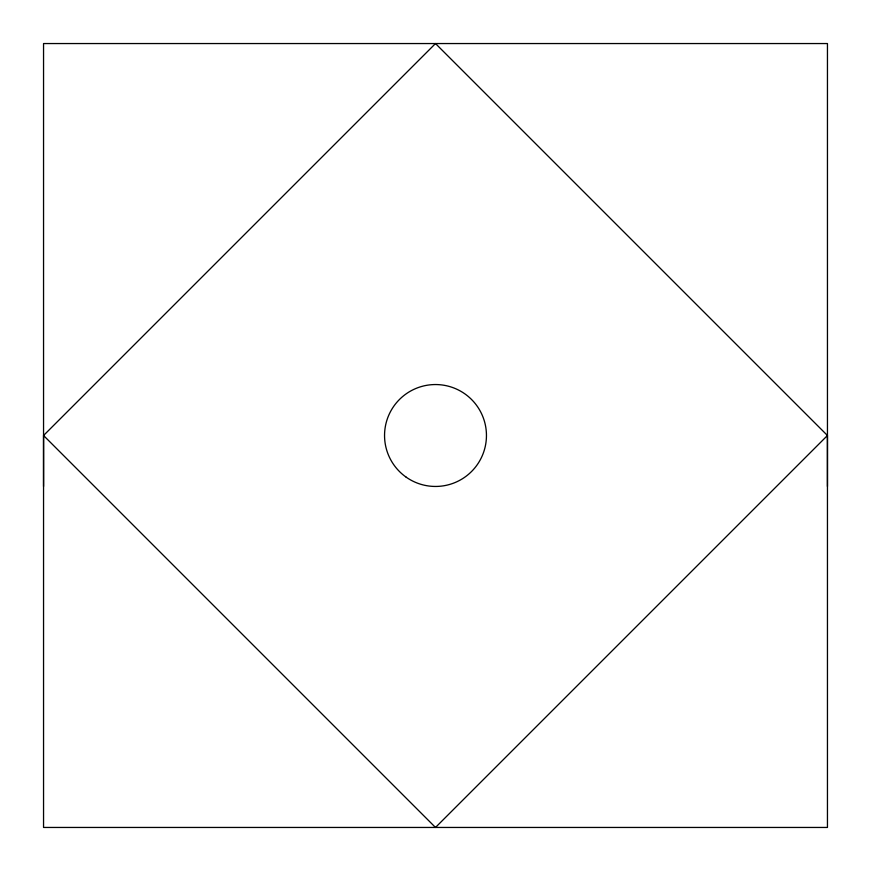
<?xml version="1.0" encoding="UTF-8"?>
<svg xmlns="http://www.w3.org/2000/svg" width="871" height="871" viewBox="0 0 871 871"><rect width="100%" height="100%" fill="white"/><g stroke="black" fill="none" stroke-linecap="round" stroke-linejoin="round"><path stroke-width="1.31" d="M43.55 435.5L43.55 827.45L827.45 827.45L827.45 435.5L435.5 43.55L43.55 435.5L435.5 827.45L827.45 435.5M827.45 486.454L827.45 43.55L43.55 43.55L43.55 486.454M406.158 477.156A50.954 50.954 0 0 0 486.247 440.084A50.954 50.954 0 0 0 414.095 389.261A50.954 50.954 0 0 0 406.158 477.156"/></g></svg>
